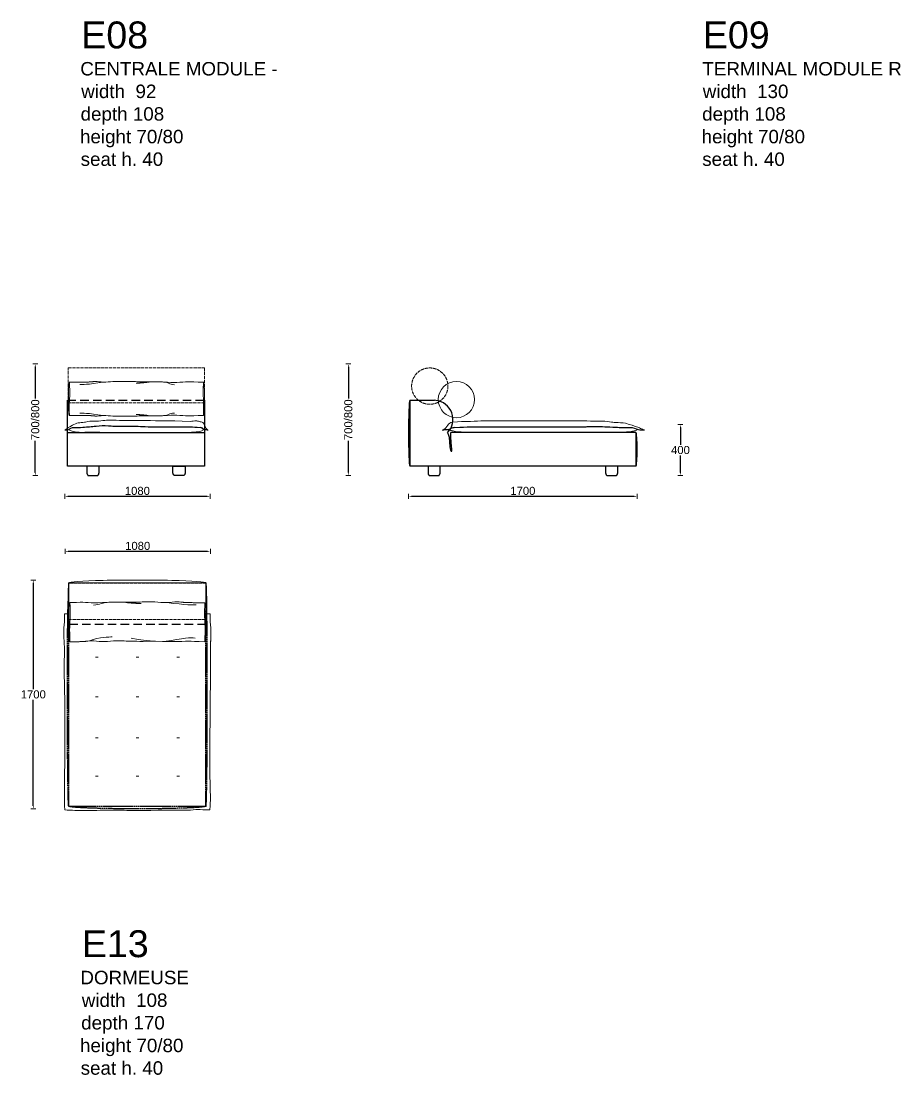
# Model space of a CAD drawing. Header units: millimetres. Extents: x 6668 to 47386, y -6732 to 35544.
# Drawn here: x 9102 to 15642, y 17034 to 24864 of the extents above; entities that cross this region are included whole.
import ezdxf

# ---------------------------------------------------------------- set-up
doc = ezdxf.new("R2010")
doc.units = ezdxf.units.MM
doc.linetypes.add('ACAD_ISO02W100', pattern=[15, 12, -3])
doc.linetypes.add('NASCOSTA', pattern=[9.525, 6.35, -3.175])
doc.layers.add('_ARREDO', color=7, linetype='Continuous')
doc.layers.add('TESTO', color=1, linetype='Continuous')
for name, color, linetype, lineweight in [('_CUSCINO SEDUTA', 8, 'Continuous', 9), ('_QUOTE', 1, 'Continuous', 9), ('_RULLO', 8, 'Continuous', 9)]:
    doc.layers.add(name, color=color, linetype=linetype, lineweight=lineweight)
doc.styles.add('Arial', font='arial.ttf')
doc.styles.get("Standard").update_dxf_attribs({"font": 'arial.ttf'})
doc.dimstyles.new('1_1', dxfattribs={"dimscale": 15, "dimtxt": 4, "dimasz": 1.5, "dimexe": 1.25, "dimexo": 2, "dimtad": 1, "dimtih": 1, "dimtoh": 1, "dimdec": 0, "dimtxsty": 'Standard', "dimcen": 2.5, "dimclrd": 256, "dimclre": 256, "dimclrt": 256, "dimadec": 0, "dimazin": 0, "dimtfac": 1, "dimtdec": 0, "dimtmove": 0, "dimatfit": 3, "dimfxl": 1.25, "dimfxlon": 1, "dimlwe": 0, "dimarcsym": 0})

# ---------------------------------------------------------------- blocks, each defined once
blk = doc.blocks.new('*D325')
at = {"layer": '_QUOTE', "lineweight": 0, "transparency": 16777216}
for p, q in [((11981.8, 21351.7), (11981.8, 21314.2)), ((13681.8, 21351.7), (13681.8, 21314.2))]:
    blk.add_line(p, q, dxfattribs=at)
at = {"layer": '_QUOTE', "lineweight": -2, "transparency": 16777216}
blk.add_line((12004.3, 21333), (13659.3, 21333), dxfattribs=at)
at = {"layer": '_QUOTE', "transparency": 16777216}
for points in [[(12004.3, 21336.7), (12004.3, 21329.2), (11981.8, 21333)], [(13659.3, 21336.7), (13659.3, 21329.2), (13681.8, 21333)]]:
    blk.add_solid(points, dxfattribs=at)
at = {"layer": 'Defpoints', "color": 0, "transparency": 16777216}
for p in [(11981.8, 21801.9), (13681.8, 21681.7), (13681.8, 21333)]:
    blk.add_point(p, dxfattribs=at)
at = {"layer": '_QUOTE', "transparency": 16777216, "insert": (12831.8, 21373), "char_height": 60, "attachment_point": 5}
blk.add_mtext('1700', dxfattribs=at)
blk = doc.blocks.new('*D326')
at = {"layer": '_QUOTE', "lineweight": 0, "transparency": 16777216}
for p, q in [((9211.7, 20711), (9174.2, 20711)), ((9211.7, 19011), (9174.2, 19011))]:
    blk.add_line(p, q, dxfattribs=at)
at = {"layer": '_QUOTE', "lineweight": -2, "transparency": 16777216}
for p, q in [((9193, 20688.5), (9193, 19901)), ((9193, 19033.5), (9193, 19821))]:
    blk.add_line(p, q, dxfattribs=at)
at = {"layer": '_QUOTE', "transparency": 16777216}
for points in [[(9189.2, 20688.5), (9196.7, 20688.5), (9193, 20711)], [(9189.2, 19033.5), (9196.7, 19033.5), (9193, 19011)]]:
    blk.add_solid(points, dxfattribs=at)
at = {"layer": 'Defpoints', "color": 0, "transparency": 16777216}
for p in [(9966.6, 20711), (9193, 19011), (9966.6, 19011)]:
    blk.add_point(p, dxfattribs=at)
at = {"layer": '_QUOTE', "transparency": 16777216, "insert": (9193, 19861), "char_height": 60, "attachment_point": 5}
blk.add_mtext('1700', dxfattribs=at)
blk = doc.blocks.new('*D221')
at = {"layer": '_QUOTE', "lineweight": 0, "transparency": 16777216}
for p, q in [((9428.8, 20905.5), (9428.8, 20943)), ((10509.2, 20905.5), (10509.2, 20943))]:
    blk.add_line(p, q, dxfattribs=at)
at = {"layer": '_QUOTE', "lineweight": -2, "transparency": 16777216}
blk.add_line((9451.3, 20924.2), (10486.7, 20924.2), dxfattribs=at)
at = {"layer": '_QUOTE', "transparency": 16777216}
for points in [[(9451.3, 20928), (9451.3, 20920.5), (9428.8, 20924.2)], [(10486.7, 20928), (10486.7, 20920.5), (10509.2, 20924.2)]]:
    blk.add_solid(points, dxfattribs=at)
at = {"layer": 'Defpoints', "color": 0, "transparency": 16777216}
for p in [(10509.2, 20924.2), (9428.8, 19995.6), (10509.2, 19923.1)]:
    blk.add_point(p, dxfattribs=at)
at = {"layer": '_QUOTE', "transparency": 16777216, "insert": (9969, 20964.3), "char_height": 60, "attachment_point": 5}
blk.add_mtext('1080', dxfattribs=at)
blk = doc.blocks.new('*D222')
at = {"layer": '_QUOTE', "lineweight": 0, "transparency": 16777216}
for p, q in [((9426.4, 21351.7), (9426.4, 21314.2)), ((10506.8, 21351.7), (10506.8, 21314.2))]:
    blk.add_line(p, q, dxfattribs=at)
at = {"layer": '_QUOTE', "lineweight": -2, "transparency": 16777216}
blk.add_line((9448.9, 21333), (10484.3, 21333), dxfattribs=at)
at = {"layer": '_QUOTE', "transparency": 16777216}
for points in [[(9448.9, 21336.7), (9448.9, 21329.2), (9426.4, 21333)], [(10484.3, 21336.7), (10484.3, 21329.2), (10506.8, 21333)]]:
    blk.add_solid(points, dxfattribs=at)
at = {"layer": 'Defpoints', "color": 0, "transparency": 16777216}
for p in [(9426.4, 21823.6), (10506.8, 21824.4), (10506.8, 21333)]:
    blk.add_point(p, dxfattribs=at)
at = {"layer": '_QUOTE', "transparency": 16777216, "insert": (9966.6, 21373), "char_height": 60, "attachment_point": 5}
blk.add_mtext('1080', dxfattribs=at)
blk = doc.blocks.new('*D263')
at = {"layer": '_QUOTE', "lineweight": 0, "transparency": 16777216}
for p, q in [((11553.4, 22316.7), (11515.9, 22316.7)), ((11553.4, 21486.7), (11515.9, 21486.7))]:
    blk.add_line(p, q, dxfattribs=at)
at = {"layer": '_QUOTE', "lineweight": -2, "transparency": 16777216}
for p, q in [((11534.6, 22294.2), (11534.6, 22058.6)), ((11534.6, 21509.2), (11534.6, 21744.8))]:
    blk.add_line(p, q, dxfattribs=at)
at = {"layer": '_QUOTE', "transparency": 16777216}
for points in [[(11530.9, 22294.2), (11538.4, 22294.2), (11534.6, 22316.7)], [(11530.9, 21509.2), (11538.4, 21509.2), (11534.6, 21486.7)]]:
    blk.add_solid(points, dxfattribs=at)
at = {"layer": 'Defpoints', "color": 0, "transparency": 16777216}
for p in [(12104.7, 22316.7), (11534.6, 21486.7), (12297, 21486.7)]:
    blk.add_point(p, dxfattribs=at)
at = {"layer": '_QUOTE', "transparency": 16777216, "insert": (11534.6, 21901.7), "char_height": 60, "attachment_point": 5, "rotation": 90}
blk.add_mtext('700/800', dxfattribs=at)
blk = doc.blocks.new('*D264')
at = {"layer": '_QUOTE', "lineweight": 0, "transparency": 16777216}
for p, q in [((9226.4, 22316.7), (9188.9, 22316.7)), ((9226.4, 21486.7), (9188.9, 21486.7))]:
    blk.add_line(p, q, dxfattribs=at)
at = {"layer": '_QUOTE', "lineweight": -2, "transparency": 16777216}
for p, q in [((9207.7, 22294.2), (9207.7, 22058.6)), ((9207.7, 21509.2), (9207.7, 21744.8))]:
    blk.add_line(p, q, dxfattribs=at)
at = {"layer": '_QUOTE', "transparency": 16777216}
for points in [[(9203.9, 22294.2), (9211.4, 22294.2), (9207.7, 22316.7)], [(9203.9, 21509.2), (9211.4, 21509.2), (9207.7, 21486.7)]]:
    blk.add_solid(points, dxfattribs=at)
at = {"layer": 'Defpoints', "color": 0, "transparency": 16777216}
for p in [(9777.7, 22316.7), (9207.7, 21486.7), (9970.1, 21486.7)]:
    blk.add_point(p, dxfattribs=at)
at = {"layer": '_QUOTE', "transparency": 16777216, "insert": (9207.7, 21901.7), "char_height": 60, "attachment_point": 5, "rotation": 90}
blk.add_mtext('700/800', dxfattribs=at)
blk = doc.blocks.new('*D298')
at = {"layer": '_QUOTE', "lineweight": 0, "transparency": 16777216}
for p, q in [((13984.5, 21866.4), (14022, 21866.4)), ((13984.5, 21486.7), (14022, 21486.7))]:
    blk.add_line(p, q, dxfattribs=at)
at = {"layer": '_QUOTE', "lineweight": -2, "transparency": 16777216}
for p, q in [((14003.3, 21843.9), (14003.3, 21716.6)), ((14003.3, 21509.2), (14003.3, 21636.5))]:
    blk.add_line(p, q, dxfattribs=at)
at = {"layer": '_QUOTE', "transparency": 16777216}
for points in [[(13999.5, 21843.9), (14007, 21843.9), (14003.3, 21866.4)], [(13999.5, 21509.2), (14007, 21509.2), (14003.3, 21486.7)]]:
    blk.add_solid(points, dxfattribs=at)
at = {"layer": 'Defpoints', "color": 0, "transparency": 16777216}
for p in [(12875.5, 21866.4), (12927.7, 21486.7), (14003.3, 21486.7)]:
    blk.add_point(p, dxfattribs=at)
at = {"layer": '_QUOTE', "transparency": 16777216, "insert": (14003.3, 21676.6), "char_height": 60, "attachment_point": 5}
blk.add_mtext('400', dxfattribs=at)
blk = doc.blocks.new('PIEDINO MIAMI SOFT_PANAMA H7CM')
at = {"color": 0, "linetype": 'ByBlock', "lineweight": -2}
for points in [[(45, 0), (-45, 0)], [(-45, 0), (-45, -50.4)], [(-45, -50.4), (-45, -51.2), (-44.9, -52), (-44.8, -52.9), (-44.7, -53.7), (-44.5, -54.5), (-44.4, -55.3), (-44.2, -56.1), (-43.9, -56.9), (-43.7, -57.7), (-43.4, -58.5), (-43.1, -59.3), (-42.7, -60), (-42.4, -60.8), (-42, -61.5), (-41.6, -62.2), (-41.1, -63), (-40.7, -63.6), (-40.2, -64.3), (-39.7, -65), (-39.1, -65.6), (-38.6, -66.2), (-38, -66.8), (-37.4, -67.4), (-36.8, -68), (-36.1, -68.5), (-35.5, -69), (-34.8, -69.5), (-34.1, -70)], [(-34.1, -70), (34.1, -70)], [(34.1, -70), (34.8, -69.5), (35.5, -69), (36.1, -68.5), (36.8, -68), (37.4, -67.4), (38, -66.8), (38.6, -66.2), (39.1, -65.6), (39.7, -65), (40.2, -64.3), (40.7, -63.6), (41.1, -63), (41.6, -62.2), (42, -61.5), (42.4, -60.8), (42.7, -60), (43.1, -59.3), (43.4, -58.5), (43.7, -57.7), (43.9, -56.9), (44.2, -56.1), (44.4, -55.3), (44.5, -54.5), (44.7, -53.7), (44.8, -52.9), (44.9, -52), (45, -51.2), (45, -50.4)], [(45, -50.4), (45, 0)]]:
    blk.add_lwpolyline(points, dxfattribs=at)

msp = doc.modelspace()

# ---------------------------------------------------------------- linework, layer by layer
at = {"layer": '_ARREDO'}
for p, q in [((9446.4, 21556.7), (9446.4, 22046.5)), ((10466.3, 22046.5), (10466.3, 21556.7)), ((11991.8, 22046.5), (11991.8, 21556.7)), ((11991.8, 22046.5), (12153.1, 22046.5)), ((9453.4, 21806.7), (10466.3, 21806.7)), ((13671.8, 21806.7), (12296.7, 21806.7)), ((13671.8, 21806.7), (13671.8, 21556.7)), ((10466.3, 21556.7), (9446.4, 21556.7)), ((13671.8, 21556.7), (11991.8, 21556.7))]:
    msp.add_line(p, q, dxfattribs=at)
at = {"layer": '_ARREDO', "lineweight": 9}
for p, q in [((9456.6, 20491.5), (9456.6, 20691)), ((9456.6, 20691), (10476.5, 20691)), ((10476.5, 20489.4), (10476.5, 20691))]:
    msp.add_line(p, q, dxfattribs=at)
at = {"layer": '_ARREDO', "linetype": 'ACAD_ISO02W100'}
for p, q in [((9456.6, 19031), (9456.6, 20491.5)), ((10476.5, 19031), (10476.5, 20489.4)), ((9456.6, 19031), (10476.5, 19031))]:
    msp.add_line(p, q, dxfattribs=at)
at = {"layer": '_ARREDO', "linetype": 'NASCOSTA', "ltscale": 10}
for points in [[(9446.4, 22046.5), (10466.3, 22046.5)], [(10476.5, 20380.3), (9456.6, 20380.3)]]:
    msp.add_lwpolyline(points, dxfattribs=at)
at = {"layer": '_ARREDO'}
for points in [[(11991.8, 22046.5), (12175.6, 22046.5)], [(12185.2, 22045), (12175.6, 22046.5)], [(12272.2, 21805.4), (12273.7, 21801.1), (12284.3, 21771.2), (12289.9, 21699.5), (12293.3, 21677), (12298.4, 21669.1), (12304, 21668.5), (12304.4, 21676.4), (12302.7, 21687), (12300.7, 21702.9), (12296.7, 21768.9), (12296.1, 21793.8), (12296.7, 21802.2), (12296.7, 21806.7)]]:
    msp.add_lwpolyline(points, dxfattribs=at)
msp.add_arc((12170.8, 21904.2), 141.6, 315.75656, 84.1693, dxfattribs=at)
for centre, major_axis, ratio, start_param, end_param in [((11991.8, 21801.9), (0, 244.6), 0.040884, 0, 3.141593), ((13671.8, 21681.7), (0, 125), 0.08, 3.141593, 6.283185)]:
    msp.add_ellipse(centre, major_axis=major_axis, ratio=ratio, start_param=start_param, end_param=end_param, dxfattribs=at)
at = {"layer": '_ARREDO', "lineweight": 9, "extrusion": (0, 0, -1)}
msp.add_ellipse((9456.6, 19886), major_axis=(0, -805), ratio=0.012422, start_param=2.42163, end_param=3.141594, dxfattribs=at)
at = {"layer": '_ARREDO', "lineweight": 9}
for centre, major_axis, ratio, start_param, end_param in [((9966.6, 20691), (510, 0), 0.039219, 0, 3.141593), ((10476.5, 19886), (0, -805), 0.012422, 2.418658, 3.141592)]:
    msp.add_ellipse(centre, major_axis=major_axis, ratio=ratio, start_param=start_param, end_param=end_param, dxfattribs=at)
at = {"layer": '_ARREDO', "linetype": 'ACAD_ISO02W100', "extrusion": (0, 0, -1)}
for centre, major_axis, ratio, start_param, end_param in [((9456.6, 19864.6), (0, -833.5), 0.011997, 0.000005, 2.421655), ((9966.6, 19031), (510, 0), 0.039219, 0, 3.141593)]:
    msp.add_ellipse(centre, major_axis=major_axis, ratio=ratio, start_param=start_param, end_param=end_param, dxfattribs=at)
at = {"layer": '_ARREDO', "linetype": 'ACAD_ISO02W100'}
msp.add_ellipse((10476.5, 19864.6), major_axis=(0, 833.6), ratio=0.011997, start_param=3.141596, end_param=5.560254, dxfattribs=at)
at = {"layer": '_CUSCINO SEDUTA'}
for p, q in [((9560.7, 21846.3), (9580.4, 21847.8)), ((13522.2, 21846.3), (13490.9, 21847.8))]:
    msp.add_line(p, q, dxfattribs=at)
at = {"layer": '_CUSCINO SEDUTA', "lineweight": 9}
for p, q in [((9654.4, 20138.6), (9674.4, 20138.6)), ((9956.6, 20138.6), (9976.6, 20138.6)), ((10258.7, 20138.6), (10278.7, 20138.6)), ((9674.4, 19843.6), (9654.4, 19843.6)), ((9976.6, 19843.6), (9956.6, 19843.6)), ((10278.7, 19843.6), (10258.7, 19843.6)), ((9674.4, 19538.6), (9654.4, 19538.6)), ((9976.6, 19538.6), (9956.6, 19538.6)), ((10278.7, 19538.6), (10258.7, 19538.6)), ((9654.4, 19253.5), (9674.4, 19253.5)), ((9956.6, 19253.5), (9976.6, 19253.5)), ((10258.7, 19253.5), (10278.7, 19253.5))]:
    msp.add_line(p, q, dxfattribs=at)
at = {"layer": '_CUSCINO SEDUTA'}
for points in [[(9515.7, 21876), (9462.7, 21851.5), (9454.1, 21844.7), (9445.4, 21837.9)], [(9492.8, 21844.5), (9489, 21844.7), (9485.3, 21845), (9482.1, 21844.4)], [(9560.7, 21846.3), (9538.5, 21844.5), (9516.3, 21843), (9492.8, 21844.5)], [(9560.7, 21881.9), (9545.2, 21880.9), (9530, 21879.3), (9515.7, 21876)], [(9580.5, 21883.2), (9576.8, 21883), (9573.2, 21882.7), (9560.7, 21881.9)], [(9580.5, 21845.7), (9576.8, 21845.4), (9573.2, 21845.1), (9560.7, 21844)], [(9631.7, 21890.8), (9619.6, 21891.3), (9609.7, 21892.5), (9580.4, 21883.2)], [(9609.8, 21850.3), (9600.1, 21849.9), (9590.2, 21850.1), (9580.4, 21847.8)], [(9611.2, 21847.9), (9601, 21847.5), (9590.7, 21847.7), (9580.5, 21845.7)], [(9659, 21854.7), (9642.5, 21853), (9626.2, 21850.9), (9609.8, 21850.3)], [(9660.3, 21852.2), (9643.9, 21850.6), (9627.6, 21848.5), (9611.2, 21847.9)], [(9696.1, 21893.8), (9673.1, 21891.3), (9649.9, 21890.2), (9631.7, 21890.8)], [(9750.7, 21857.5), (9720.3, 21859.5), (9689.3, 21857.8), (9659, 21854.7)], [(9752, 21855.1), (9721.6, 21857.1), (9690.7, 21855.3), (9660.3, 21852.2)], [(9752, 21898.8), (9733.4, 21898.5), (9714.8, 21895.8), (9696.1, 21893.8)], [(9792.9, 21854.1), (9778.9, 21854.8), (9764.8, 21856.6), (9750.7, 21857.5)], [(9900.3, 21896.7), (9789, 21897), (9770.5, 21899.1), (9752, 21898.8)], [(9794.3, 21851.7), (9780.2, 21852.4), (9766.2, 21854.1), (9752, 21855.1)], [(9936.8, 21854.1), (9919.8, 21854.1), (9902.7, 21853.3), (9792.9, 21854.1)], [(9938.1, 21851.7), (9921.1, 21851.7), (9904.1, 21850.9), (9794.3, 21851.7)], [(9941.6, 21897.2), (9927.9, 21897.4), (9914.1, 21896.5), (9900.3, 21896.7)], [(10006.9, 21851.4), (9983.5, 21852.7), (9960.2, 21854.1), (9936.8, 21854.1)], [(10008.3, 21848.9), (9984.9, 21850.3), (9961.6, 21851.7), (9938.1, 21851.7)], [(10003.7, 21895.3), (9970.2, 21895.8), (9955.9, 21897.1), (9941.6, 21897.2)], [(10359.8, 21889.8), (10197.4, 21896.2), (10066.5, 21894.4), (10003.7, 21895.3)], [(10359.8, 21849.1), (10044.8, 21849.3), (10025.8, 21850.3), (10006.9, 21851.4)], [(10367.3, 21846.6), (10050.2, 21846.6), (10029.2, 21847.8), (10008.3, 21848.9)], [(10359.8, 21889.8), (10374.6, 21889.7), (10389.1, 21895.4), (10407.4, 21893.2)], [(10359.8, 21849.1), (10381.1, 21849.4), (10403.8, 21844.4), (10427.7, 21845.4)], [(10367.3, 21846.6), (10380.7, 21846.8), (10402.8, 21842), (10426.4, 21843)], [(10407.4, 21893.2), (10416.1, 21892.1), (10425.6, 21889.3), (10433.6, 21887.2)], [(10427.7, 21845.4), (10431.5, 21845.6), (10435.2, 21845.9), (10438.4, 21845.3)], [(10433.6, 21887.2), (10443.9, 21884.5), (10452.1, 21883), (10457.7, 21877.5)], [(10438.4, 21845.3), (10442.1, 21844.6), (10445.2, 21842.7), (10448.1, 21840.9)], [(10457.7, 21877.5), (10466.1, 21869.4), (10469, 21852.6), (10475.4, 21841.7)], [(12288.2, 21877.5), (12274.8, 21869.4), (12270.3, 21852.6), (12260.1, 21841.7)], [(12308.6, 21884.2), (12300.4, 21882.7), (12293.6, 21880.8), (12288.2, 21877.5)], [(12318.8, 21845.3), (12312.9, 21844.6), (12308.1, 21842.7), (12303.4, 21840.9)], [(12443.4, 21889.8), (12433.3, 21889.8), (12423.3, 21890.8), (12308.6, 21884.2)], [(12335.8, 21845.4), (12329.8, 21845.6), (12323.9, 21845.9), (12318.8, 21845.3)], [(12443.4, 21849.1), (12409.6, 21849.4), (12373.7, 21844.4), (12335.8, 21845.4)], [(12431.5, 21846.6), (12410.3, 21846.8), (12375.2, 21842), (12337.8, 21843)], [(12431.5, 21846.6), (13292, 21846.6), (13325.4, 21847.8), (13358.4, 21848.9)], [(12443.4, 21889.8), (12589.9, 21896.2), (12616.1, 21894.4), (13307.6, 21893.8)], [(12443.4, 21849.1), (13300.7, 21849.3), (13330.7, 21850.3), (13360.6, 21851.4)], [(13307.6, 21893.8), (13344, 21891.3), (13380.9, 21890.2), (13409.7, 21890.8)], [(13358.4, 21848.9), (13390.3, 21850.6), (13416.1, 21848.5), (13442.2, 21847.9)], [(13360.6, 21851.4), (13392.5, 21853), (13418.3, 21850.9), (13444.3, 21850.3)], [(13409.7, 21890.8), (13428.9, 21891.3), (13444.5, 21892.5), (13490.9, 21883.2)], [(13442.2, 21847.9), (13458.4, 21847.5), (13474.6, 21847.7), (13490.9, 21845.7)], [(13444.3, 21850.3), (13459.8, 21849.9), (13475.4, 21850.1), (13490.9, 21847.8)], [(13490.9, 21883.2), (13496.7, 21883), (13502.5, 21882.7), (13522.2, 21881.9)], [(13490.9, 21845.7), (13496.7, 21845.4), (13502.5, 21845.1), (13522.2, 21844)], [(13522.2, 21881.9), (13546.7, 21880.9), (13570.9, 21879.3), (13593.6, 21876)], [(13522.2, 21846.3), (13557.4, 21844.5), (13592.6, 21843), (13629.8, 21844.5)], [(13593.6, 21876), (13677.7, 21851.5), (13691.2, 21844.7), (13705, 21837.9)], [(13629.8, 21844.5), (13635.8, 21844.7), (13641.7, 21845), (13646.9, 21844.4)], [(9445.4, 21837.9), (9439.2, 21833.1), (9432.8, 21828.3), (9426.4, 21823.6)], [(9440.3, 21827.4), (9435.6, 21827.1), (9431, 21826.5), (9426.4, 21825.9)], [(9440.3, 21825), (9435.6, 21824.7), (9431, 21824.2), (9426.4, 21823.6)], [(9453.6, 21828.9), (9449.7, 21827.7), (9444.9, 21827.7), (9440.3, 21827.4)], [(9453.6, 21826.5), (9449.7, 21825.3), (9444.9, 21825.3), (9440.3, 21825)], [(9462.8, 21834), (9460, 21832.1), (9457.2, 21830), (9453.6, 21828.9)], [(9462.8, 21831.6), (9460, 21829.7), (9457.2, 21827.6), (9453.6, 21826.5)], [(9459.7, 21829.6), (9461.7, 21826.8), (9463.8, 21824), (9467, 21821.9)], [(9472.4, 21840), (9469.1, 21838), (9465.9, 21836.1), (9462.8, 21834)], [(9472.4, 21837.7), (9469.1, 21835.6), (9465.9, 21833.7), (9462.8, 21831.6)], [(9467, 21821.9), (9470.8, 21819.4), (9476.2, 21817.8), (9481.6, 21816.3)], [(9482.1, 21844.4), (9478.4, 21843.7), (9475.3, 21841.8), (9472.4, 21840)], [(9482.1, 21842.1), (9478.4, 21841.3), (9475.3, 21839.4), (9472.4, 21837.7)], [(9481.6, 21816.3), (9486.5, 21814.8), (9491.2, 21813.3), (9496.1, 21812.3)], [(9492.8, 21842.1), (9489, 21842.4), (9485.3, 21842.7), (9482.1, 21842.1)], [(9560.7, 21844), (9538.5, 21842.1), (9516.3, 21840.6), (9492.8, 21842.1)], [(9496.1, 21812.3), (9502.2, 21811.2), (9508.6, 21810.9), (9515, 21810.5)], [(9554.2, 21807.3), (9541.1, 21808.3), (9528, 21809.4), (9515, 21810.5)], [(9645.4, 21810.7), (9615, 21811.1), (9584.6, 21809), (9554.2, 21807.3)], [(9731.5, 21806.2), (9702.8, 21807.8), (9674.1, 21810.3), (9645.4, 21810.7)], [(9984.8, 21805.1), (9931.5, 21803.5), (9785, 21803.3), (9731.5, 21806.2)], [(10358.5, 21807.7), (10037.3, 21807), (10011.1, 21805.9), (9984.8, 21805.1)], [(10358.5, 21807.7), (10373.7, 21808.7), (10389, 21810.1), (10404.2, 21811.4)], [(10423, 21813.2), (10417, 21812), (10410.6, 21811.7), (10404.2, 21811.4)], [(10437.6, 21817.1), (10432.8, 21815.6), (10428, 21814.1), (10423, 21813.2)], [(10426.4, 21843), (10430.1, 21843.2), (10433.8, 21843.5), (10437.1, 21842.9)], [(10437.1, 21842.9), (10440.8, 21842.2), (10443.8, 21840.3), (10446.7, 21838.5)], [(10452.2, 21822.7), (10448.4, 21820.2), (10442.9, 21818.7), (10437.6, 21817.1)], [(10446.7, 21838.5), (10450.2, 21836.5), (10453.3, 21834.6), (10456.5, 21832.5)], [(10448.1, 21840.9), (10451.5, 21838.9), (10454.7, 21837), (10457.8, 21834.9)], [(10459.5, 21830.4), (10457.4, 21827.6), (10455.5, 21824.8), (10452.2, 21822.7)], [(10456.5, 21832.5), (10459.2, 21830.6), (10462, 21828.5), (10465.6, 21827.4)], [(10457.8, 21834.9), (10460.6, 21833), (10463.4, 21830.9), (10467, 21829.8)], [(10465.6, 21827.4), (10469.5, 21826.2), (10474.2, 21826.1), (10478.8, 21825.8)], [(10467, 21829.8), (10470.8, 21828.6), (10475.6, 21828.5), (10480.2, 21828.3)], [(10475.4, 21841.7), (10480, 21833.9), (10486.3, 21829.2), (10492.8, 21824.4)], [(10478.8, 21825.8), (10483.6, 21825.6), (10488.1, 21825), (10492.7, 21824.4)], [(10480.2, 21828.3), (10483, 21828.1), (10485.9, 21827.8), (10488.6, 21827.5)], [(12260.1, 21841.7), (12252.8, 21833.9), (12242.8, 21829.2), (12232.6, 21824.4)], [(12254.7, 21825.8), (12247.1, 21825.6), (12239.9, 21825), (12232.6, 21824.4)], [(12252.5, 21828.3), (12248.1, 21828.1), (12243.5, 21827.8), (12239.1, 21827.5)], [(12273.5, 21829.8), (12267.4, 21828.6), (12259.9, 21828.5), (12252.5, 21828.3)], [(12275.7, 21827.4), (12269.6, 21826.2), (12262, 21826.1), (12254.7, 21825.8)], [(12288, 21834.9), (12283.7, 21833), (12279.2, 21830.9), (12273.5, 21829.8)], [(12290.2, 21832.5), (12285.8, 21830.6), (12281.3, 21828.5), (12275.7, 21827.4)], [(12285.4, 21830.4), (12288.6, 21827.6), (12291.7, 21824.8), (12296.9, 21822.7)], [(12303.4, 21840.9), (12298.1, 21838.9), (12293, 21837), (12288, 21834.9)], [(12305.6, 21838.5), (12300.1, 21836.5), (12295.2, 21834.6), (12290.2, 21832.5)], [(12296.9, 21822.7), (12302.9, 21820.2), (12311.6, 21818.7), (12320.1, 21817.1)], [(12320.9, 21842.9), (12315.1, 21842.2), (12310.2, 21840.3), (12305.6, 21838.5)], [(12320.1, 21817.1), (12327.7, 21815.6), (12335.3, 21814.1), (12343.2, 21813.2)], [(12337.8, 21843), (12331.9, 21843.2), (12326.1, 21843.5), (12320.9, 21842.9)], [(12343.2, 21813.2), (12352.7, 21812), (12362.9, 21811.7), (12373.1, 21811.4)], [(12445.5, 21807.7), (12421.4, 21808.7), (12397.1, 21810.1), (12373.1, 21811.4)], [(12445.5, 21807.7), (12482.1, 21804.2), (12518.9, 21809), (12601.3, 21806.2)], [(12601.3, 21806.2), (13296.9, 21807.8), (13342.4, 21810.3), (13388, 21810.7)], [(13388, 21810.7), (13436.1, 21811.1), (13484.4, 21809), (13532.6, 21807.3)], [(13522.2, 21844), (13557.4, 21842.1), (13592.6, 21840.6), (13629.8, 21842.1)], [(13532.6, 21807.3), (13553.2, 21808.3), (13574, 21809.4), (13594.7, 21810.5)], [(13624.6, 21812.3), (13615, 21811.2), (13604.9, 21810.9), (13594.7, 21810.5)], [(13647.7, 21816.3), (13639.9, 21814.8), (13632.5, 21813.3), (13624.6, 21812.3)], [(13629.8, 21842.1), (13635.8, 21842.4), (13641.7, 21842.7), (13646.9, 21842.1)], [(13646.9, 21844.4), (13652.7, 21843.7), (13657.6, 21841.8), (13662.2, 21840)], [(13646.9, 21842.1), (13652.7, 21841.3), (13657.6, 21839.4), (13662.2, 21837.7)], [(13670.8, 21821.9), (13664.8, 21819.4), (13656.1, 21817.8), (13647.7, 21816.3)], [(13662.2, 21840), (13667.5, 21838), (13672.6, 21836.1), (13677.5, 21834)], [(13662.2, 21837.7), (13667.5, 21835.6), (13672.6, 21833.7), (13677.5, 21831.6)], [(13682.3, 21829.6), (13679.2, 21826.8), (13675.9, 21824), (13670.8, 21821.9)], [(13677.5, 21834), (13681.9, 21832.1), (13686.3, 21830), (13692.1, 21828.9)], [(13677.5, 21831.6), (13681.9, 21829.7), (13686.3, 21827.6), (13692.1, 21826.5)], [(13692.1, 21828.9), (13698.2, 21827.7), (13705.9, 21827.7), (13713.1, 21827.4)], [(13692.1, 21826.5), (13698.2, 21825.3), (13705.9, 21825.3), (13713.1, 21825)], [(13705, 21837.9), (13714.9, 21833.1), (13725, 21828.3), (13735.1, 21823.6)], [(13713.1, 21827.4), (13720.6, 21827.1), (13727.9, 21826.5), (13735.1, 21825.9)], [(13713.1, 21825), (13720.6, 21824.7), (13727.9, 21824.2), (13735.1, 21823.6)]]:
    msp.add_open_spline(points, degree=3, dxfattribs=at)
at = {"layer": '_CUSCINO SEDUTA', "lineweight": 9}
for points in [[(9425.9, 20444.2), (9426.8, 20415.1), (9422.7, 20385.9), (9421, 20356.3)], [(9424.9, 20460.3), (9437.9, 20460.4), (9447.4, 20460.7), (9456.6, 20461)], [(9424.9, 20460.3), (9425.3, 20454.9), (9425.7, 20449.6), (9425.9, 20444.2)], [(10476.5, 20458.9), (10484.4, 20459.2), (10493.2, 20459.6), (10508.3, 20460.2)], [(10507.3, 20444.2), (10506.3, 20415.1), (10510.5, 20385.9), (10512.1, 20356.3)], [(10508.3, 20460.2), (10507.9, 20454.9), (10507.5, 20449.6), (10507.3, 20444.2)], [(9421, 20356.3), (9418.7, 20314.4), (9421.4, 20272), (9422.8, 20229.7)], [(10512.1, 20356.3), (10514.5, 20314.4), (10511.8, 20272), (10510.3, 20229.7)], [(9422.8, 20260.1), (9425, 20197.7), (9424.4, 20135.4), (9422.4, 20073.4)], [(10510.3, 20260.1), (10508.2, 20197.7), (10508.8, 20135.4), (10510.8, 20073.4)], [(9422.4, 20073.4), (9429.9, 19689.7), (9428.3, 19597.9), (9424.2, 19107.7)], [(10510.8, 20073.4), (10503.1, 19361.1), (10504.6, 19309.3), (10509, 19107.7)], [(9424.2, 19107.7), (9423.6, 19100.9), (9423, 19094), (9426.9, 19002.4)], [(10509, 19107.7), (10509.5, 19100.9), (10510.2, 19094), (10506.3, 19002.4)], [(9426.9, 19002.4), (9452, 19002), (9477.3, 19000.7), (9502.5, 18999.8)], [(9502.5, 18999.8), (9564.9, 18997.7), (9627.2, 18998.3), (9689.2, 19000.3)], [(9689.2, 19000.3), (9719.7, 19001.3), (9750, 19002.7), (9780.5, 19002.2)], [(9780.5, 19002.2), (9825.6, 19001.5), (9870.9, 18996.8), (10245.9, 19001.3)], [(10245.9, 19001.3), (10297.6, 18999.2), (10349.5, 19000.7), (10401, 19005.1)], [(10401, 19005.1), (10407.9, 19005.7), (10414.7, 19006.3), (10506.3, 19002.4)]]:
    msp.add_open_spline(points, degree=3, dxfattribs=at)
at = {"layer": '_RULLO', "linetype": 'ACAD_ISO02W100', "ltscale": 2}
for points in [[(9453.4, 22286.7), (10466.3, 22286.7), (10466.3, 22027.5), (9453.4, 22027.5)], [(9454.2, 20687.9), (9454.2, 20417.9), (10476, 20417.9), (10476, 20687.9)]]:
    msp.add_lwpolyline(points, close=True, dxfattribs=at)
msp.add_circle((12139.9, 22151.7), 135, dxfattribs=at)
at = {"layer": '_RULLO'}
msp.add_circle((12338.2, 22051.7), 135, dxfattribs=at)
for centre, major_axis, ratio, start_param, end_param in [((9461.5, 22057.1), (0, -122.9), 0.065265, 3.141593, 6.283185), ((9464.8, 20397.8), (0, 145.1), 0.069077, 0, 3.141593)]:
    msp.add_ellipse(centre, major_axis=major_axis, ratio=ratio, start_param=start_param, end_param=end_param, dxfattribs=at)
at = {"layer": '_RULLO', "extrusion": (0, 0, -1)}
for centre, major_axis, ratio, start_param, end_param in [((10458.3, 22057.7), (0, 122.6), 0.065432, -0.000114, 3.139138), ((10468.3, 20397.6), (0, 145.1), 0.069077, 0, 3.141593)]:
    msp.add_ellipse(centre, major_axis=major_axis, ratio=ratio, start_param=start_param, end_param=end_param, dxfattribs=at)
at = {"layer": '_RULLO', "lineweight": 9}
for points, degree in [([(9651, 22186.3), (9593.6, 22178.9), (9461.5, 22180)], 2), ([(9463.6, 22074.7), (9464.1, 22081.6), (9465.2, 22088.4), (9461.5, 22180)], 3), ([(9714, 22181), (9596.3, 22162.8), (9556.2, 22162.8), (9539.9, 22162.8)], 3), ([(9631, 22184.2), (9638, 22185.3), (9644.5, 22186.1), (9651, 22186.3)], 3), ([(9651, 22186.3), (9672.2, 22187.1), (9693, 22181.9), (9714, 22181)], 3), ([(9714, 22181), (9737.3, 22180), (9760.7, 22184.2), (9784.3, 22185.8)], 3), ([(9784.3, 22185.8), (9910.7, 22188.2), (9944.6, 22185.5), (9978.5, 22184)], 3), ([(10053.2, 22182.7), (10009.1, 22174.2), (9958.5, 22174.2)], 2), ([(9978.5, 22184), (10028.4, 22181.9), (10078.2, 22182.5), (10127.9, 22184.5)], 3), ([(10127.9, 22184.5), (10222.8, 22177), (10264.3, 22178.6), (10325.5, 22182.9)], 3), ([(10242.6, 22162.4), (10201.2, 22162.4), (10201.2, 22184.5), (10127.9, 22184.5)], 3), ([(10325.5, 22182.9), (10331, 22183.5), (10336.5, 22184.1), (10458.3, 22180.2)], 3), ([(10456.1, 22074.9), (10455.7, 22081.8), (10455.2, 22088.7), (10458.3, 22180.2)], 3), ([(9461.5, 21934.3), (9459.2, 22027.3), (9460.5, 22042.6), (9463.6, 22074.7)], 3), ([(10458.3, 21934), (10460.4, 22031.1), (10459.1, 22044.6), (10456.1, 22074.9)], 3), ([(9651, 21930.1), (9593.6, 21935.4), (9461.5, 21934.3)], 2), ([(9714, 21933.3), (9596.3, 21951.5), (9556.2, 21951.5), (9539.9, 21951.5)], 3), ([(9651, 21927.9), (9672.2, 21927.2), (9693, 21932.3), (9714, 21933.3)], 3), ([(9714, 21933.3), (9737.3, 21934.3), (9760.7, 21930.1), (9784.3, 21928.5)], 3), ([(9784.3, 21928.5), (9910.7, 21926.1), (9944.6, 21928.8), (9978.5, 21930.2)], 3), ([(10053.2, 21931.6), (10009.1, 21940), (9958.5, 21940)], 2), ([(9978.5, 21930.2), (10028.4, 21932.4), (10078.2, 21931.8), (10127.9, 21929.8)], 3), ([(10242.6, 21951.9), (10201.2, 21951.9), (10201.2, 21929.8), (10127.9, 21929.8)], 3), ([(10127.9, 21929.8), (10222.8, 21937.3), (10264.3, 21935.7), (10325.5, 21931.4)], 3), ([(10325.5, 21931.4), (10331, 21930.8), (10336.5, 21930.2), (10458.3, 21934)], 3), ([(9561.6, 20545.6), (9554.8, 20546.2), (9547.9, 20546.8), (9464.8, 20542.9)], 3), ([(9467.4, 20437.6), (9468, 20444.5), (9468.6, 20451.3), (9464.8, 20542.9)], 3), ([(9783.7, 20547.2), (9665, 20539.7), (9613.2, 20541.2), (9561.6, 20545.6)], 3), ([(9640.3, 20525.1), (9692.1, 20525.1), (9692.1, 20547.2), (9783.7, 20547.2)], 3), ([(9970.4, 20546.7), (9908, 20544.6), (9845.7, 20545.2), (9783.7, 20547.2)], 3), ([(9877.1, 20545.4), (9932.1, 20536.9), (9995.5, 20536.9)], 2), ([(10097.1, 20548.5), (10055.1, 20550.8), (10012.7, 20548.2), (9970.4, 20546.7)], 3), ([(10185, 20543.7), (10155.9, 20542.7), (10126.6, 20546.9), (10097.1, 20548.5)], 3), ([(10263.7, 20549), (10237.3, 20549.8), (10211.3, 20544.6), (10185, 20543.7)], 3), ([(10185, 20543.7), (10332.1, 20525.5), (10382.3, 20525.5), (10402.7, 20525.5)], 3), ([(10288.8, 20546.8), (10280.1, 20548), (10271.9, 20548.7), (10263.7, 20549)], 3), ([(10288.8, 20546.8), (10335.5, 20541.6), (10468.3, 20542.7)], 2), ([(10465.6, 20437.4), (10465, 20444.2), (10464.4, 20451.1), (10468.3, 20542.7)], 3), ([(9464.8, 20252.7), (9461.9, 20345.8), (9463.6, 20391.8), (9467.4, 20437.6)], 3), ([(10468.3, 20252.5), (10471.1, 20345.5), (10469.5, 20391.6), (10465.6, 20437.4)], 3), ([(9610, 20258.2), (9688.2, 20288.1), (9754.4, 20288.1), (9779.6, 20288.1)], 3), ([(10395.4, 20278.7), (10355.2, 20288.1), (10320.8, 20278.2), (10164.5, 20254.3)], 3), ([(9597.5, 20256.9), (9550.7, 20251.6), (9464.8, 20252.7)], 2), ([(9597.5, 20256.9), (9606.2, 20258), (9614.4, 20258.7), (9622.5, 20259)], 3), ([(9622.5, 20259), (9648.9, 20259.8), (9675, 20254.6), (9701.2, 20253.7)], 3), ([(9701.2, 20253.7), (9730.3, 20252.7), (9759.6, 20256.9), (9789.1, 20258.5)], 3), ([(9789.1, 20258.5), (9831.1, 20260.9), (9873.5, 20258.2), (9915.8, 20256.7)], 3), ([(9915.8, 20256.7), (9978.2, 20254.6), (10040.5, 20255.2), (10102.5, 20257.2)], 3), ([(9919.9, 20278.2), (10052.9, 20250.3), (10273.1, 20251.3), (10324.6, 20255.6)], 3), ([(10324.6, 20255.6), (10331.5, 20256.2), (10338.3, 20256.8), (10468.3, 20252.9)], 3)]:
    msp.add_open_spline(points, degree=degree, dxfattribs=at)

# ---------------------------------------------------------------- block references
at = {"layer": '_ARREDO'}
for p in [(9636.4, 21556.7), (12171.8, 21556.7), (13491.8, 21556.7)]:
    msp.add_blockref('PIEDINO MIAMI SOFT_PANAMA H7CM', p, dxfattribs=at)
at = {"layer": '_ARREDO', "xscale": -1}
msp.add_blockref('PIEDINO MIAMI SOFT_PANAMA H7CM', (10276.3, 21556.7), dxfattribs=at)

# ---------------------------------------------------------------- texts
at = {"layer": 'TESTO', "style": 'Arial'}
for s, height, p in [('E08', 200, (9549.3, 24660.8)), ('E09', 200, (14169.3, 24660.8)), ('CENTRALE MODULE -', 100, (9542.3, 24459.5)), ('TERMINAL MODULE R', 100, (14166, 24459.5)), ('width  92', 100, (9548.9, 24291.7)), ('width  130', 100, (14168.9, 24291.7)), ('depth 108', 100, (9544.5, 24124)), ('depth 108', 100, (14164.5, 24124)), ('height 70/80', 100, (9540.1, 23955.6)), ('height 70/80', 100, (14160.1, 23955.6)), ('seat h. 40', 100, (9545, 23787.9)), ('seat h. 40', 100, (14165, 23787.9)), ('E13', 200, (9553.7, 17909)), ('DORMEUSE', 100, (9542.9, 17707.7)), ('width  108', 100, (9553.3, 17539.3)), ('depth 170', 100, (9548.9, 17371.6)), ('height 70/80', 100, (9540.1, 17203.2)), ('seat h. 40', 100, (9545, 17035.5))]:
    msp.add_text(s, height=height, dxfattribs=at).set_placement(p)

# ---------------------------------------------------------------- dimensions: what is measured, and where the dimension line sits
at = {"layer": '_QUOTE'}
for base, p1, p2, picture, middle in [((9207.7, 21486.7), (9777.7, 22316.7), (9970.1, 21486.7), '*D264', (9207.7, 21901.7)), ((11534.6, 21486.7), (12104.7, 22316.7), (12297, 21486.7), '*D263', (11534.6, 21901.7))]:
    dim = msp.add_linear_dim(base=base, p1=p1, p2=p2, angle=90, text='700/800', dimstyle='1_1', dxfattribs=at)
    dim.commit()
    dim.dimension.update_dxf_attribs({"geometry": picture, "text_midpoint": middle, "text_rotation": 90})
dim = msp.add_linear_dim(base=(14003.3, 21486.7), p1=(12875.5, 21866.4), p2=(12927.7, 21486.7), angle=90, text='400', dimstyle='1_1', dxfattribs=at)
dim.commit()
dim.dimension.update_dxf_attribs({"geometry": '*D298', "text_midpoint": (14003.3, 21676.6)})
for base, p1, p2, picture, middle in [((10506.8, 21333), (9426.4, 21823.6), (10506.8, 21824.4), '*D222', (9966.6, 21373)), ((13681.8, 21333), (11981.8, 21801.9), (13681.8, 21681.7), '*D325', (12831.8, 21373)), ((10509.2, 20924.2), (9428.8, 19995.6), (10509.2, 19923.1), '*D221', (9969, 20964.3))]:
    dim = msp.add_linear_dim(base=base, p1=p1, p2=p2, dimstyle='1_1', dxfattribs=at)
    dim.commit()
    dim.dimension.update_dxf_attribs({"geometry": picture, "text_midpoint": middle})
dim = msp.add_linear_dim(base=(9193, 19011), p1=(9966.6, 20711), p2=(9966.6, 19011), angle=270, dimstyle='1_1', dxfattribs=at)
dim.commit()
dim.dimension.update_dxf_attribs({"geometry": '*D326', "text_midpoint": (9193, 19861)})

doc.saveas('drawing.dxf')
